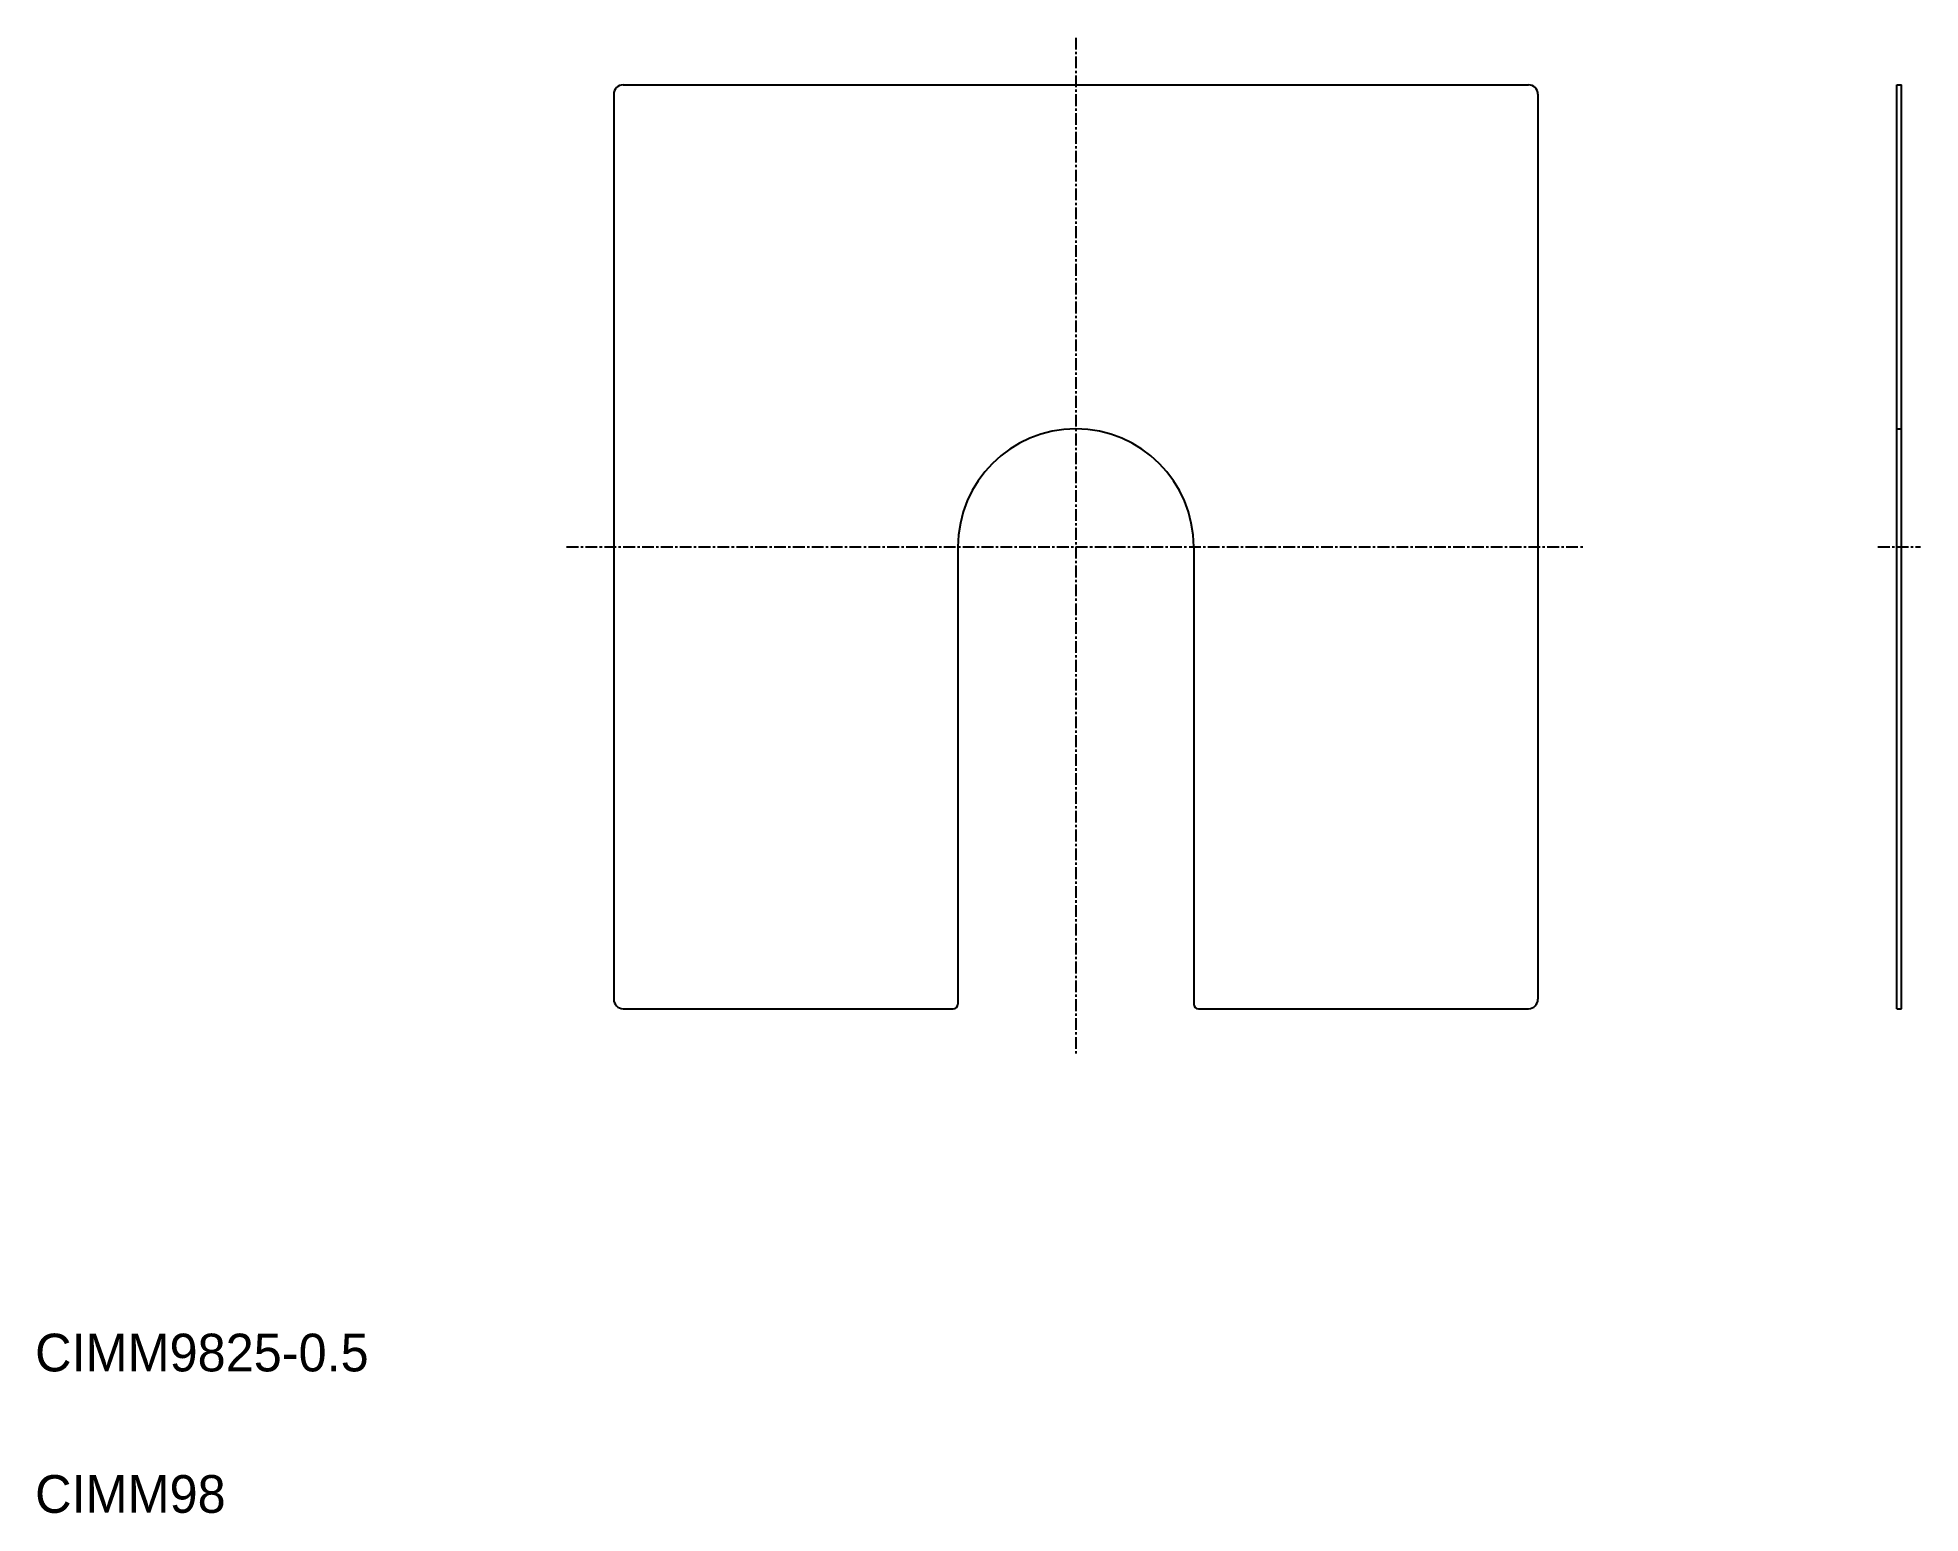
# Model space of a CAD drawing. Extents: x 10 to 210, y 10 to 166.
import ezdxf

# ---------------------------------------------------------------- set-up
doc = ezdxf.new("R2010")
doc.units = 0
doc.linetypes.add('CENTER', pattern=[2, 1.25, -0.25, 0.25, -0.25])
doc.linetypes.add('DASHED', pattern=[0.75, 0.5, -0.25])
doc.layers.get('0').update_dxf_attribs({"linetype": 'CONTINUOUS'})
doc.layers.add('CENTER', color=1, linetype='CENTER')

msp = doc.modelspace()

# ---------------------------------------------------------------- linework, layer by layer
at = {"color": 7, "linetype": 'CONTINUOUS'}
for p, q in [((71.37, 160.47), (71.37, 64.47)), ((72.37, 161.47), (168.37, 161.47)), ((169.37, 160.47), (169.37, 64.47)), ((207.43, 63.47), (207.43, 161.47)), ((207.43, 161.47), (207.93, 161.47)), ((207.93, 63.47), (207.93, 161.47)), ((107.87, 112.47), (107.87, 63.97)), ((132.87, 112.47), (132.87, 63.97)), ((72.37, 63.47), (107.37, 63.47)), ((133.37, 63.47), (168.37, 63.47)), ((207.43, 63.47), (207.93, 63.47))]:
    msp.add_line(p, q, dxfattribs=at)
at = {"color": 3, "linetype": 'DASHED'}
msp.add_line((207.43, 124.97), (207.93, 124.97), dxfattribs=at)
msp.add_line((207.93, 87.97), (207.93, 87.97))
at = {"color": 7, "linetype": 'CONTINUOUS'}
for centre, radius, start, end in [((72.37, 160.47), 1, 90, 180), ((168.37, 160.47), 1, 0, 90), ((120.37, 112.47), 12.5, 0, 180), ((72.37, 64.47), 1, 180, 270), ((107.37, 63.97), 0.5, 270, 0), ((133.37, 63.97), 0.5, 180, 270), ((168.37, 64.47), 1, 270, 0)]:
    msp.add_arc(centre, radius, start, end, dxfattribs=at)
at = {"layer": 'CENTER', "color": 1, "linetype": 'CENTER'}
for p, q in [((120.37, 166.47), (120.37, 58.47)), ((66.37, 112.47), (174.37, 112.47)), ((205.43, 112.47), (209.93, 112.47)), ((207.93, 112.47), (207.93, 112.47))]:
    msp.add_line(p, q, dxfattribs=at)

# ---------------------------------------------------------------- texts
at = {"color": 7, "linetype": 'CONTINUOUS'}
for s, p in [('CIMM9825-0.5', (10, 25)), ('CIMM98', (10, 10))]:
    msp.add_text(s, height=4, dxfattribs=at).set_placement(p)

doc.saveas('drawing.dxf')
